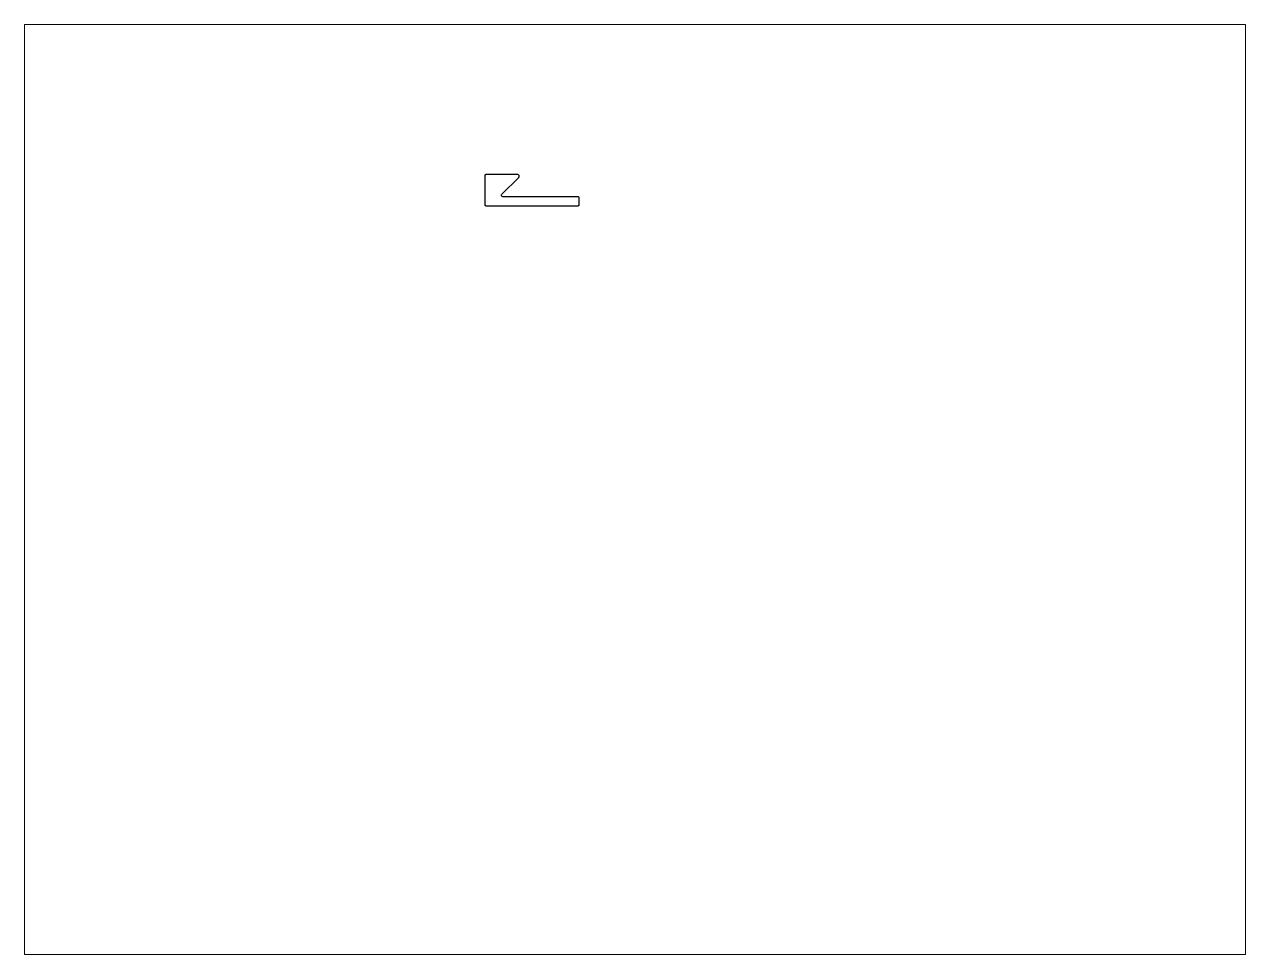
# Paper-space layout 'Layout1' of a CAD drawing. Extents: x 27 to 240, y 20 to 183.
# The model-space entities are those that its viewports show. They can reach past a viewport. Long polylines and large blocks are cut down to what shows.
import ezdxf

# ---------------------------------------------------------------- set-up
doc = ezdxf.new("R2010")
doc.units = 0
doc.header["$LTSCALE"] = 15
doc.layers.get('0').update_dxf_attribs({"linetype": 'CONTINUOUS'})

msp = doc.modelspace()

# ---------------------------------------------------------------- linework, layer by layer
at = {"color": 0, "linetype": 'CONTINUOUS', "ltscale": 10}
msp.add_lwpolyline([(143.08, 220.28, 0.414214), (143.38, 219.98), (172.58, 219.98, 0.414214), (172.88, 220.28), (172.88, 222.48, 0.414214), (172.58, 222.78), (148.78, 222.78, -0.672048), (148.43, 223.63), (153.83, 228.92, 0.672048), (153.48, 229.78), (143.38, 229.78, 0.414214), (143.08, 229.48)], format="xyb", close=True, dxfattribs=at)

psp = doc.layouts.get("Layout1")

# ---------------------------------------------------------------- viewports
at = {"layer": '0', "color": 0, "linetype": 'BYBLOCK', "ltscale": 0.05}
psp.add_viewport(center=(133.35, 101.6), size=(213.36, 162.56), view_center_point=(190.51, 130.3), view_height=293.8955, dxfattribs=at)

doc.saveas('drawing.dxf')
